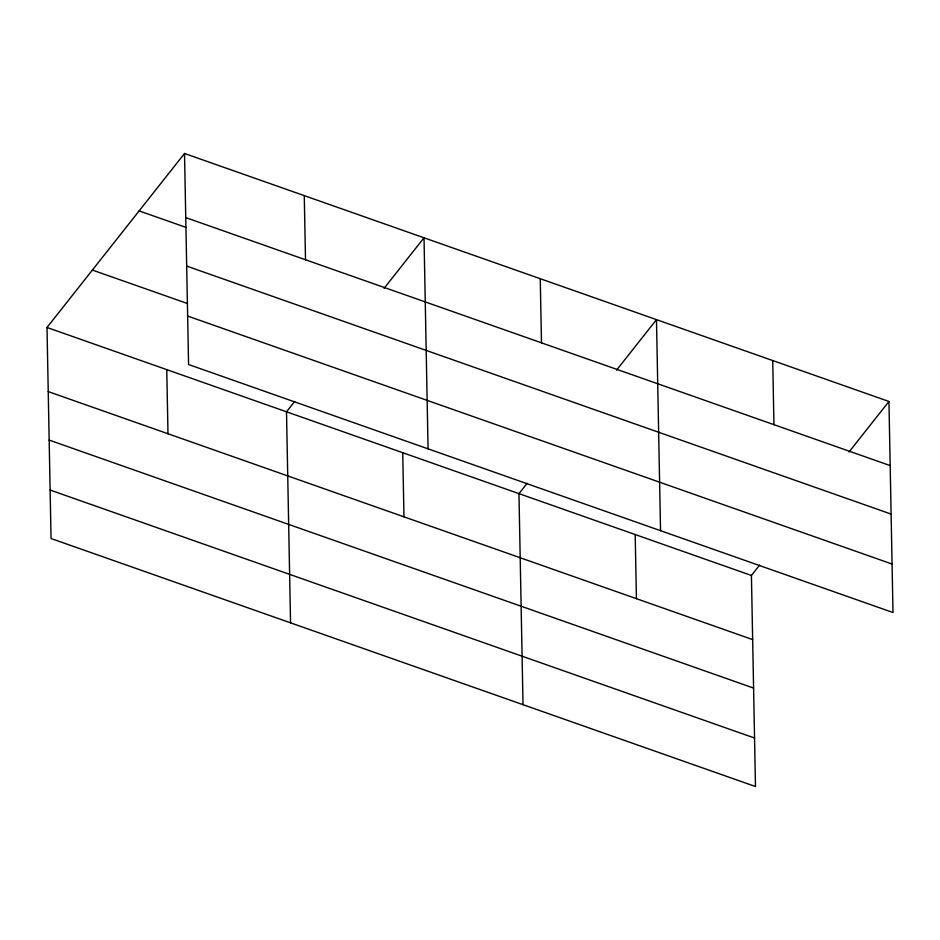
<?xml version="1.0" encoding="UTF-8"?>
<svg xmlns="http://www.w3.org/2000/svg" width="940" height="940" viewBox="0 0 940 940"><rect width="100%" height="100%" fill="white"/><g stroke="black" fill="none" stroke-linecap="round" stroke-linejoin="round"><path stroke-width="1.41" d="M759.602 565.128L751.424 575.468L755.478 786.522L51.054 538.526L47 327.473L184.522 153.479L888.946 401.474L893 612.527L188.576 364.532L184.522 153.479M294.678 401.451L286.5 411.791L290.554 622.844M384.084 288.322L424.022 237.797L428.076 448.85M527.14 483.289L518.962 493.629L523.016 704.683M616.546 370.16L656.484 319.635L660.538 530.689M849.008 451.999L888.946 401.474M185.744 217.598L890.18 465.594M139.132 210.901L185.932 227.374M186.684 266.091L891.108 514.086M92.379 270.062L187.354 303.491M187.636 316.052L892.072 564.035M47 327.473L751.424 575.468M48.234 391.592L752.658 639.588M49.162 440.085L753.586 688.068M50.125 490.046L754.55 738.029M772.715 360.549L773.949 424.68M635.193 534.543L636.427 598.663M540.253 278.722L541.487 342.841M402.731 452.704L403.965 516.836M304.266 195.638L305.5 259.757M166.756 369.632L167.99 433.751"/></g></svg>
